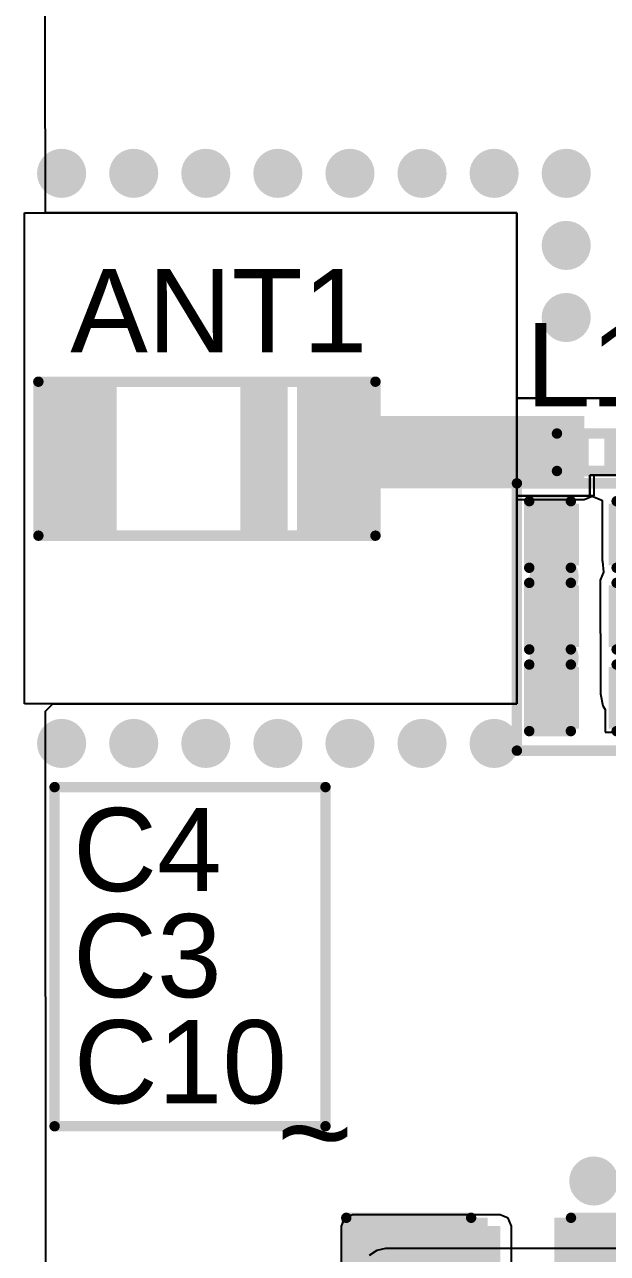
# Model space of a CAD drawing. Header units: millimetres. Extents: x -4.8 to 36.7, y -5.2 to 57.6.
# Drawn here: x -4.74 to 2.37, y 33.63 to 48.63 of the extents above; entities that cross this region are included whole.
import ezdxf

# ---------------------------------------------------------------- set-up
doc = ezdxf.new("R2010")
doc.units = ezdxf.units.MM
for name, color, linetype in [('BottomLayer', 5, 'Continuous'), ('TopLayer', 1, 'Continuous'), ('TopOverlay', 2, 'Continuous'), ('TopPaste', 8, 'Continuous'), ('TopSolder', 216, 'Continuous'), ('ViaHoleLayer', 16, 'Continuous')]:
    doc.layers.add(name, color=color, linetype=linetype)
doc.styles.add('Arial', font='', dxfattribs={"height": 0.2})
doc.styles.get('Arial').set_extended_font_data('Arial')

# ---------------------------------------------------------------- blocks, each defined once
blk = doc.blocks.new('IND_0201_29')
at = {"layer": 'TopLayer'}
for points in [[(-0.39999793, 0.1499997), (-0.14999843, 0.1499997), (-0.14999843, -0.1499997), (-0.39999793, -0.1499997)], [(0.15000097, 0.1499997), (0.4000004699999999, 0.1499997), (0.4000004699999999, -0.1499997), (0.15000097, -0.1499997)]]:
    blk.add_hatch(color=1, dxfattribs=at).paths.add_polyline_path(points)
at = {"layer": 'TopPaste'}
for points in [[(-0.39999793, 0.1499997), (-0.14999843, 0.1499997), (-0.14999843, -0.1499997), (-0.39999793, -0.1499997)], [(0.15000097, 0.1499997), (0.4000004699999999, 0.1499997), (0.4000004699999999, -0.1499997), (0.15000097, -0.1499997)]]:
    blk.add_hatch(color=8, dxfattribs=at).paths.add_polyline_path(points)
at = {"layer": 'TopSolder'}
for points in [[(-0.45499909, 0.20500086), (-0.09499727, 0.20500086), (-0.09499727, -0.20500086), (-0.45499909, -0.20500086)], [(0.09499981, 0.20500086), (0.45500163, 0.20500086), (0.45500163, -0.20500086), (0.09499981, -0.20500086)]]:
    blk.add_hatch(color=216, dxfattribs=at).paths.add_polyline_path(points)
at = {"layer": 'TopOverlay', "const_width": 0.127}
for points in [[(-0.4826, 0.2286), (0.4826, 0.2286)], [(-0.4826, -0.2286), (-0.4826, 0.2286)], [(0.4826, -0.2286), (0.4826, 0.2286)], [(-0.4826, -0.2286), (0.4826, -0.2286)]]:
    blk.add_lwpolyline(points, dxfattribs=at)
at = {"layer": 'TopOverlay', "const_width": 0.0635}
for points in [[(-0.51435, 0.2286, 1), (-0.4508499999999999, 0.2286, 1)], [(-0.51435, 0.2286, 1), (-0.4508499999999999, 0.2286, 1)], [(0.4508499999999999, 0.2286, 1), (0.51435, 0.2286, 1)], [(0.4508499999999999, 0.2286, 1), (0.51435, 0.2286, 1)], [(-0.51435, -0.2286, 1), (-0.4508499999999999, -0.2286, 1)], [(-0.51435, -0.2286, 1), (-0.4508499999999999, -0.2286, 1)], [(0.4508499999999999, -0.2286, 1), (0.51435, -0.2286, 1)], [(0.4508499999999999, -0.2286, 1), (0.51435, -0.2286, 1)]]:
    blk.add_lwpolyline(points, format="xyb", close=True, dxfattribs=at)
blk = doc.blocks.new('C___0402_53')
at = {"layer": 'TopLayer'}
for points in [[(-0.6985, -0.3175), (-0.6985, 0.3175), (-0.2412999999999999, 0.3175), (-0.2413, -0.3175)], [(0.2412999999999999, -0.3175), (0.2413, 0.3175), (0.6985, 0.3175), (0.6985, -0.3175)]]:
    blk.add_hatch(color=1, dxfattribs=at).paths.add_polyline_path(points)
at = {"layer": 'TopPaste'}
for points in [[(-0.6985, -0.3175), (-0.6985, 0.3175), (-0.2412999999999999, 0.3175), (-0.2413, -0.3175)], [(0.2412999999999999, -0.3175), (0.2413, 0.3175), (0.6985, 0.3175), (0.6985, -0.3175)]]:
    blk.add_hatch(color=8, dxfattribs=at).paths.add_polyline_path(points)
at = {"layer": 'TopSolder'}
for points in [[(-0.7584998799999999, -0.37749988), (-0.7584998799999999, 0.37749988), (-0.18130012, 0.37749988), (-0.18130012, -0.37749988)], [(0.18130012, -0.37749988), (0.18130012, 0.37749988), (0.7584998799999999, 0.37749988), (0.7584998799999999, -0.37749988)]]:
    blk.add_hatch(color=216, dxfattribs=at).paths.add_polyline_path(points)
at = {"layer": 'TopOverlay', "const_width": 0.127}
for points in [[(-0.7874, -0.4064), (-0.7874, 0.4064)], [(-0.7874, 0.4064), (-0.2794, 0.4064)], [(0.2794, 0.4064), (0.7874, 0.4064)], [(0.7874, -0.4064), (0.7874, 0.4064)], [(-0.7874, -0.4064), (-0.2794, -0.4064)], [(0.2794, -0.4064), (0.7874, -0.4064)]]:
    blk.add_lwpolyline(points, dxfattribs=at)
at = {"layer": 'TopOverlay', "const_width": 0.0635}
for points in [[(-0.8191499999999999, 0.4064, 1), (-0.7556499999999999, 0.4064, 1)], [(-0.8191499999999999, 0.4064, 1), (-0.7556499999999999, 0.4064, 1)], [(-0.31115, 0.4064, 1), (-0.24765, 0.4064, 1)], [(0.24765, 0.4064, 1), (0.31115, 0.4064, 1)], [(0.7556499999999999, 0.4064, 1), (0.8191499999999999, 0.4064, 1)], [(0.7556499999999999, 0.4064, 1), (0.8191499999999999, 0.4064, 1)], [(-0.8191499999999999, -0.4064, 1), (-0.7556499999999999, -0.4064, 1)], [(-0.8191499999999999, -0.4064, 1), (-0.7556499999999999, -0.4064, 1)], [(-0.31115, -0.4064, 1), (-0.24765, -0.4064, 1)], [(0.24765, -0.4064, 1), (0.31115, -0.4064, 1)], [(0.7556499999999999, -0.4064, 1), (0.8191499999999999, -0.4064, 1)], [(0.7556499999999999, -0.4064, 1), (0.8191499999999999, -0.4064, 1)]]:
    blk.add_lwpolyline(points, format="xyb", close=True, dxfattribs=at)
blk = doc.blocks.new('C___0402_54')
at = {"layer": 'TopLayer'}
for points in [[(-0.6985, -0.3175), (-0.6985, 0.3175), (-0.2412999999999999, 0.3175), (-0.2413, -0.3175)], [(0.2412999999999999, -0.3175), (0.2413, 0.3175), (0.6985, 0.3175), (0.6985, -0.3175)]]:
    blk.add_hatch(color=1, dxfattribs=at).paths.add_polyline_path(points)
at = {"layer": 'TopPaste'}
for points in [[(-0.6985, -0.3175), (-0.6985, 0.3175), (-0.2412999999999999, 0.3175), (-0.2413, -0.3175)], [(0.2412999999999999, -0.3175), (0.2413, 0.3175), (0.6985, 0.3175), (0.6985, -0.3175)]]:
    blk.add_hatch(color=8, dxfattribs=at).paths.add_polyline_path(points)
at = {"layer": 'TopSolder'}
for points in [[(-0.7584998799999999, -0.37749988), (-0.7584998799999999, 0.37749988), (-0.18130012, 0.37749988), (-0.18130012, -0.37749988)], [(0.18130012, -0.37749988), (0.18130012, 0.37749988), (0.7584998799999999, 0.37749988), (0.7584998799999999, -0.37749988)]]:
    blk.add_hatch(color=216, dxfattribs=at).paths.add_polyline_path(points)
at = {"layer": 'TopOverlay', "const_width": 0.127}
for points in [[(-0.7874, -0.4064), (-0.7874, 0.4064)], [(-0.7874, 0.4064), (-0.2794, 0.4064)], [(0.2794, 0.4064), (0.7874, 0.4064)], [(0.7874, -0.4064), (0.7874, 0.4064)], [(-0.7874, -0.4064), (-0.2794, -0.4064)], [(0.2794, -0.4064), (0.7874, -0.4064)]]:
    blk.add_lwpolyline(points, dxfattribs=at)
at = {"layer": 'TopOverlay', "const_width": 0.0635}
for points in [[(-0.8191499999999999, 0.4064, 1), (-0.7556499999999999, 0.4064, 1)], [(-0.8191499999999999, 0.4064, 1), (-0.7556499999999999, 0.4064, 1)], [(-0.31115, 0.4064, 1), (-0.24765, 0.4064, 1)], [(0.24765, 0.4064, 1), (0.31115, 0.4064, 1)], [(0.7556499999999999, 0.4064, 1), (0.8191499999999999, 0.4064, 1)], [(0.7556499999999999, 0.4064, 1), (0.8191499999999999, 0.4064, 1)], [(-0.8191499999999999, -0.4064, 1), (-0.7556499999999999, -0.4064, 1)], [(-0.8191499999999999, -0.4064, 1), (-0.7556499999999999, -0.4064, 1)], [(-0.31115, -0.4064, 1), (-0.24765, -0.4064, 1)], [(0.24765, -0.4064, 1), (0.31115, -0.4064, 1)], [(0.7556499999999999, -0.4064, 1), (0.8191499999999999, -0.4064, 1)], [(0.7556499999999999, -0.4064, 1), (0.8191499999999999, -0.4064, 1)]]:
    blk.add_lwpolyline(points, format="xyb", close=True, dxfattribs=at)
blk = doc.blocks.new('C___1206_55')
at = {"layer": 'TopLayer'}
for points in [[(-2.032, 0.889), (-0.508, 0.889), (-0.508, -0.889), (-2.032, -0.889)], [(0.508, 0.889), (2.032, 0.889), (2.032, -0.889), (0.508, -0.889)]]:
    blk.add_hatch(color=1, dxfattribs=at).paths.add_polyline_path(points)
at = {"layer": 'TopPaste'}
for points in [[(-2.032, 0.889), (-0.508, 0.889), (-0.508, -0.889), (-2.032, -0.889)], [(0.508, 0.889), (2.032, 0.889), (2.032, -0.889), (0.508, -0.889)]]:
    blk.add_hatch(color=8, dxfattribs=at).paths.add_polyline_path(points)
at = {"layer": 'TopSolder'}
for points in [[(-2.1336, 0.9905999999999999), (-0.4064, 0.9905999999999999), (-0.4064, -0.9905999999999999), (-2.1336, -0.9905999999999999)], [(0.4064, 0.9905999999999999), (2.1336, 0.9905999999999999), (2.1336, -0.9905999999999999), (0.4064, -0.9905999999999999)]]:
    blk.add_hatch(color=216, dxfattribs=at).paths.add_polyline_path(points)
at = {"layer": 'TopOverlay', "const_width": 0.127}
for points in [[(-0.6096, 0.9905999999999999), (-2.1336, 0.9905999999999999)], [(-2.1336, 0.9905999999999999), (-2.1336, -0.9905999999999999)], [(2.1336, 0.9905999999999999), (0.6096, 0.9905999999999999)], [(2.1336, 0.9905999999999999), (2.1336, -0.9905999999999999)], [(-0.6096, -0.9905999999999999), (-2.1336, -0.9905999999999999)], [(2.1336, -0.9905999999999999), (0.6096, -0.9905999999999999)]]:
    blk.add_lwpolyline(points, dxfattribs=at)
at = {"layer": 'TopOverlay', "const_width": 0.0635}
for points in [[(-2.16535, 0.9905999999999999, 1), (-2.10185, 0.9905999999999999, 1)], [(-2.16535, 0.9905999999999999, 1), (-2.10185, 0.9905999999999999, 1)], [(-0.64135, 0.9905999999999999, 1), (-0.57785, 0.9905999999999999, 1)], [(0.57785, 0.9905999999999999, 1), (0.64135, 0.9905999999999999, 1)], [(2.10185, 0.9905999999999999, 1), (2.16535, 0.9905999999999999, 1)], [(2.10185, 0.9905999999999999, 1), (2.16535, 0.9905999999999999, 1)], [(-2.16535, -0.9905999999999999, 1), (-2.10185, -0.9905999999999999, 1)], [(-2.16535, -0.9905999999999999, 1), (-2.10185, -0.9905999999999999, 1)], [(-0.64135, -0.9905999999999999, 1), (-0.57785, -0.9905999999999999, 1)], [(0.57785, -0.9905999999999999, 1), (0.64135, -0.9905999999999999, 1)], [(2.10185, -0.9905999999999999, 1), (2.16535, -0.9905999999999999, 1)], [(2.10185, -0.9905999999999999, 1), (2.16535, -0.9905999999999999, 1)]]:
    blk.add_lwpolyline(points, format="xyb", close=True, dxfattribs=at)
blk = doc.blocks.new('RFANT3216120A5T_57')
at = {"layer": 'TopLayer'}
for points in [[(-1.9500342, 0.8299958), (-1.1500358, 0.8299958), (-1.1500358, -0.8299958), (-1.9500342, -0.8299958)], [(1.1500358, 0.8299958), (1.9500342, 0.8299958), (1.9500342, -0.8299958), (1.1500358, -0.8299958)]]:
    blk.add_hatch(color=1, dxfattribs=at).paths.add_polyline_path(points)
at = {"layer": 'TopOverlay'}
blk.add_hatch(color=2, dxfattribs=at).paths.add_polyline_path([(-0.98542348, -0.9904018799999998), (-0.40670988, -0.9904018799999998), (-0.40670988, 0.96539812), (-0.98542348, 0.96539812)])
at = {"layer": 'TopPaste'}
for points in [[(-1.9500342, 0.8299958), (-1.1500358, 0.8299958), (-1.1500358, -0.8299958), (-1.9500342, -0.8299958)], [(1.1500358, 0.8299958), (1.9500342, 0.8299958), (1.9500342, -0.8299958), (1.1500358, -0.8299958)]]:
    blk.add_hatch(color=8, dxfattribs=at).paths.add_polyline_path(points)
at = {"layer": 'TopSolder'}
for points in [[(-2.0008342, 0.8807957999999999), (-1.0992358, 0.8807957999999999), (-1.0992358, -0.8807957999999999), (-2.0008342, -0.8807957999999999)], [(1.0992358, 0.8807957999999999), (2.0008342, 0.8807957999999999), (2.0008342, -0.8807957999999999), (1.0992358, -0.8807957999999999)]]:
    blk.add_hatch(color=216, dxfattribs=at).paths.add_polyline_path(points)
at = {"layer": 'TopOverlay', "const_width": 0.127}
for points in [[(-2.058035, 0.9397999999999999), (-2.058035, -0.9397999999999999)], [(2.056765, 0.9397999999999999), (-2.0574, 0.9397999999999999)], [(2.056765, 0.9397999999999999), (2.056765, -0.9397999999999999)], [(2.0574, -0.9397999999999999), (-2.058035, -0.9397999999999999)]]:
    blk.add_lwpolyline(points, dxfattribs=at)
at = {"layer": 'TopOverlay', "const_width": 0.0635}
for points in [[(-2.089785, 0.9397999999999999, 1), (-2.026285, 0.9397999999999999, 1)], [(-2.08915, 0.9397999999999999, 1), (-2.02565, 0.9397999999999999, 1)], [(2.025015, 0.9397999999999999, 1), (2.088515, 0.9397999999999999, 1)], [(2.025015, 0.9397999999999999, 1), (2.088515, 0.9397999999999999, 1)], [(-2.089785, -0.9397999999999999, 1), (-2.026285, -0.9397999999999999, 1)], [(-2.089785, -0.9397999999999999, 1), (-2.026285, -0.9397999999999999, 1)], [(2.025015, -0.9397999999999999, 1), (2.088515, -0.9397999999999999, 1)], [(2.02565, -0.9397999999999999, 1), (2.08915, -0.9397999999999999, 1)]]:
    blk.add_lwpolyline(points, format="xyb", close=True, dxfattribs=at)
blk = doc.blocks.new('C___0402_80')
at = {"layer": 'TopLayer'}
for points in [[(-0.6985, -0.3175), (-0.6985, 0.3175), (-0.2412999999999999, 0.3175), (-0.2413, -0.3175)], [(0.2412999999999999, -0.3175), (0.2413, 0.3175), (0.6985, 0.3175), (0.6985, -0.3175)]]:
    blk.add_hatch(color=1, dxfattribs=at).paths.add_polyline_path(points)
at = {"layer": 'TopPaste'}
for points in [[(-0.6985, -0.3175), (-0.6985, 0.3175), (-0.2412999999999999, 0.3175), (-0.2413, -0.3175)], [(0.2412999999999999, -0.3175), (0.2413, 0.3175), (0.6985, 0.3175), (0.6985, -0.3175)]]:
    blk.add_hatch(color=8, dxfattribs=at).paths.add_polyline_path(points)
at = {"layer": 'TopSolder'}
for points in [[(-0.7584998799999999, -0.37749988), (-0.7584998799999999, 0.37749988), (-0.18130012, 0.37749988), (-0.18130012, -0.37749988)], [(0.18130012, -0.37749988), (0.18130012, 0.37749988), (0.7584998799999999, 0.37749988), (0.7584998799999999, -0.37749988)]]:
    blk.add_hatch(color=216, dxfattribs=at).paths.add_polyline_path(points)
at = {"layer": 'TopOverlay', "const_width": 0.127}
for points in [[(-0.7874, -0.4064), (-0.7874, 0.4064)], [(-0.7874, 0.4064), (-0.2794, 0.4064)], [(0.2794, 0.4064), (0.7874, 0.4064)], [(0.7874, -0.4064), (0.7874, 0.4064)], [(-0.7874, -0.4064), (-0.2794, -0.4064)], [(0.2794, -0.4064), (0.7874, -0.4064)]]:
    blk.add_lwpolyline(points, dxfattribs=at)
at = {"layer": 'TopOverlay', "const_width": 0.0635}
for points in [[(-0.8191499999999999, 0.4064, 1), (-0.7556499999999999, 0.4064, 1)], [(-0.8191499999999999, 0.4064, 1), (-0.7556499999999999, 0.4064, 1)], [(-0.31115, 0.4064, 1), (-0.24765, 0.4064, 1)], [(0.24765, 0.4064, 1), (0.31115, 0.4064, 1)], [(0.7556499999999999, 0.4064, 1), (0.8191499999999999, 0.4064, 1)], [(0.7556499999999999, 0.4064, 1), (0.8191499999999999, 0.4064, 1)], [(-0.8191499999999999, -0.4064, 1), (-0.7556499999999999, -0.4064, 1)], [(-0.8191499999999999, -0.4064, 1), (-0.7556499999999999, -0.4064, 1)], [(-0.31115, -0.4064, 1), (-0.24765, -0.4064, 1)], [(0.24765, -0.4064, 1), (0.31115, -0.4064, 1)], [(0.7556499999999999, -0.4064, 1), (0.8191499999999999, -0.4064, 1)], [(0.7556499999999999, -0.4064, 1), (0.8191499999999999, -0.4064, 1)]]:
    blk.add_lwpolyline(points, format="xyb", close=True, dxfattribs=at)

msp = doc.modelspace()

# ---------------------------------------------------------------- hatches: boundary and pattern name
at = {"layer": 'BottomLayer'}
h = msp.add_hatch(color=5, dxfattribs=at)
edge = h.paths.add_edge_path()
edge.add_arc((-4.287799399999999, 46.8122), 0.2999994, 0, 360)
h = msp.add_hatch(color=5, dxfattribs=at)
edge = h.paths.add_edge_path()
edge.add_arc((-3.40783418, 46.8122), 0.2999994, 0, 360)
h = msp.add_hatch(color=5, dxfattribs=at)
edge = h.paths.add_edge_path()
edge.add_arc((-2.52786896, 46.8122), 0.2999994, 0, 360)
h = msp.add_hatch(color=5, dxfattribs=at)
edge = h.paths.add_edge_path()
edge.add_arc((-1.64790374, 46.8122), 0.2999994, 0, 360)
h = msp.add_hatch(color=5, dxfattribs=at)
edge = h.paths.add_edge_path()
edge.add_arc((-0.76793852, 46.8122), 0.2999994, 0, 360)
h = msp.add_hatch(color=5, dxfattribs=at)
edge = h.paths.add_edge_path()
edge.add_arc((0.1120267, 46.8122), 0.2999994, 0, 360)
h = msp.add_hatch(color=5, dxfattribs=at)
edge = h.paths.add_edge_path()
edge.add_arc((0.9919919199999999, 46.8122), 0.2999994, 0, 360)
h = msp.add_hatch(color=5, dxfattribs=at)
edge = h.paths.add_edge_path()
edge.add_arc((1.87195714, 46.8122), 0.2999994, 0, 360)
h = msp.add_hatch(color=5, dxfattribs=at)
edge = h.paths.add_edge_path()
edge.add_arc((1.87195714, 45.93223477999999), 0.2999994, 0, 360)
h = msp.add_hatch(color=5, dxfattribs=at)
edge = h.paths.add_edge_path()
edge.add_arc((1.87195714, 45.05226956), 0.2999994, 0, 360)
h = msp.add_hatch(color=5, dxfattribs=at)
edge = h.paths.add_edge_path()
edge.add_arc((1.7254474, 41.88886466), 0.2999994, 0, 360)
h = msp.add_hatch(color=5, dxfattribs=at)
edge = h.paths.add_edge_path()
edge.add_arc((1.7254474, 40.89172416), 0.2999994, 0, 360)
h = msp.add_hatch(color=5, dxfattribs=at)
edge = h.paths.add_edge_path()
edge.add_arc((-4.287799399999999, 39.8526), 0.2999994, 0, 360)
h = msp.add_hatch(color=5, dxfattribs=at)
edge = h.paths.add_edge_path()
edge.add_arc((-3.40783418, 39.8526), 0.2999994, 0, 360)
h = msp.add_hatch(color=5, dxfattribs=at)
edge = h.paths.add_edge_path()
edge.add_arc((-2.52786896, 39.8526), 0.2999994, 0, 360)
h = msp.add_hatch(color=5, dxfattribs=at)
edge = h.paths.add_edge_path()
edge.add_arc((-1.64790374, 39.8526), 0.2999994, 0, 360)
h = msp.add_hatch(color=5, dxfattribs=at)
edge = h.paths.add_edge_path()
edge.add_arc((-0.76793852, 39.8526), 0.2999994, 0, 360)
h = msp.add_hatch(color=5, dxfattribs=at)
edge = h.paths.add_edge_path()
edge.add_arc((0.1120267, 39.8526), 0.2999994, 0, 360)
h = msp.add_hatch(color=5, dxfattribs=at)
edge = h.paths.add_edge_path()
edge.add_arc((0.9919919199999999, 39.8526), 0.2999994, 0, 360)
h = msp.add_hatch(color=5, dxfattribs=at)
edge = h.paths.add_edge_path()
edge.add_arc((2.20820996, 34.5104085), 0.2999994, 0, 360)
at = {"layer": 'TopLayer'}
h = msp.add_hatch(color=1, dxfattribs=at)
edge = h.paths.add_edge_path()
edge.add_arc((-4.287799399999999, 46.8122), 0.2999994, 0, 360)
h = msp.add_hatch(color=1, dxfattribs=at)
edge = h.paths.add_edge_path()
edge.add_arc((-3.40783418, 46.8122), 0.2999994, 0, 360)
h = msp.add_hatch(color=1, dxfattribs=at)
edge = h.paths.add_edge_path()
edge.add_arc((-2.52786896, 46.8122), 0.2999994, 0, 360)
h = msp.add_hatch(color=1, dxfattribs=at)
edge = h.paths.add_edge_path()
edge.add_arc((-1.64790374, 46.8122), 0.2999994, 0, 360)
h = msp.add_hatch(color=1, dxfattribs=at)
edge = h.paths.add_edge_path()
edge.add_arc((-0.76793852, 46.8122), 0.2999994, 0, 360)
h = msp.add_hatch(color=1, dxfattribs=at)
edge = h.paths.add_edge_path()
edge.add_arc((0.1120267, 46.8122), 0.2999994, 0, 360)
h = msp.add_hatch(color=1, dxfattribs=at)
edge = h.paths.add_edge_path()
edge.add_arc((0.9919919199999999, 46.8122), 0.2999994, 0, 360)
h = msp.add_hatch(color=1, dxfattribs=at)
edge = h.paths.add_edge_path()
edge.add_arc((1.87195714, 46.8122), 0.2999994, 0, 360)
h = msp.add_hatch(color=1, dxfattribs=at)
edge = h.paths.add_edge_path()
edge.add_arc((1.87195714, 45.93223477999999), 0.2999994, 0, 360)
h = msp.add_hatch(color=1, dxfattribs=at)
edge = h.paths.add_edge_path()
edge.add_arc((1.87195714, 45.05226956), 0.2999994, 0, 360)
for points in [[(-1.3645642, 42.96833672), (2.09174588, 42.96833672), (2.09174588, 43.84833496), (-1.3645642, 43.84833496)], [(-0.7366, 29.9466), (1.0668, 29.9466), (1.0668, 33.95979999999999), (-0.7366, 33.95979999999999)]]:
    msp.add_hatch(color=1, dxfattribs=at).paths.add_polyline_path(points)
h = msp.add_hatch(color=1, dxfattribs=at)
edge = h.paths.add_edge_path()
edge.add_arc((1.7254474, 41.88886466), 0.2999994, 0, 360)
h = msp.add_hatch(color=1, dxfattribs=at)
edge = h.paths.add_edge_path()
edge.add_arc((1.7254474, 40.89172416), 0.2999994, 0, 360)
h = msp.add_hatch(color=1, dxfattribs=at)
edge = h.paths.add_edge_path()
edge.add_arc((-4.287799399999999, 39.8526), 0.2999994, 0, 360)
h = msp.add_hatch(color=1, dxfattribs=at)
edge = h.paths.add_edge_path()
edge.add_arc((-3.40783418, 39.8526), 0.2999994, 0, 360)
h = msp.add_hatch(color=1, dxfattribs=at)
edge = h.paths.add_edge_path()
edge.add_arc((-2.52786896, 39.8526), 0.2999994, 0, 360)
h = msp.add_hatch(color=1, dxfattribs=at)
edge = h.paths.add_edge_path()
edge.add_arc((-1.64790374, 39.8526), 0.2999994, 0, 360)
h = msp.add_hatch(color=1, dxfattribs=at)
edge = h.paths.add_edge_path()
edge.add_arc((-0.76793852, 39.8526), 0.2999994, 0, 360)
h = msp.add_hatch(color=1, dxfattribs=at)
edge = h.paths.add_edge_path()
edge.add_arc((0.1120267, 39.8526), 0.2999994, 0, 360)
h = msp.add_hatch(color=1, dxfattribs=at)
edge = h.paths.add_edge_path()
edge.add_arc((0.9919919199999999, 39.8526), 0.2999994, 0, 360)
h = msp.add_hatch(color=1, dxfattribs=at)
edge = h.paths.add_edge_path()
edge.add_arc((2.20820996, 34.5104085), 0.2999994, 0, 360)
at = {"layer": 'ViaHoleLayer'}
h = msp.add_hatch(color=16, dxfattribs=at)
edge = h.paths.add_edge_path()
edge.add_arc((-4.287799399999999, 46.8122), 0.1499997, 0, 360)
h = msp.add_hatch(color=16, dxfattribs=at)
edge = h.paths.add_edge_path()
edge.add_arc((-3.40783418, 46.8122), 0.1499997, 0, 360)
h = msp.add_hatch(color=16, dxfattribs=at)
edge = h.paths.add_edge_path()
edge.add_arc((-2.52786896, 46.8122), 0.1499997, 0, 360)
h = msp.add_hatch(color=16, dxfattribs=at)
edge = h.paths.add_edge_path()
edge.add_arc((-1.64790374, 46.8122), 0.1499997, 0, 360)
h = msp.add_hatch(color=16, dxfattribs=at)
edge = h.paths.add_edge_path()
edge.add_arc((-0.76793852, 46.8122), 0.1499997, 0, 360)
h = msp.add_hatch(color=16, dxfattribs=at)
edge = h.paths.add_edge_path()
edge.add_arc((0.1120267, 46.8122), 0.1499997, 0, 360)
h = msp.add_hatch(color=16, dxfattribs=at)
edge = h.paths.add_edge_path()
edge.add_arc((0.9919919199999999, 46.8122), 0.1499997, 0, 360)
h = msp.add_hatch(color=16, dxfattribs=at)
edge = h.paths.add_edge_path()
edge.add_arc((1.87195714, 46.8122), 0.1499997, 0, 360)
h = msp.add_hatch(color=16, dxfattribs=at)
edge = h.paths.add_edge_path()
edge.add_arc((1.87195714, 45.93223477999999), 0.1499997, 0, 360)
h = msp.add_hatch(color=16, dxfattribs=at)
edge = h.paths.add_edge_path()
edge.add_arc((1.87195714, 45.05226956), 0.1499997, 0, 360)
h = msp.add_hatch(color=16, dxfattribs=at)
edge = h.paths.add_edge_path()
edge.add_arc((1.7254474, 41.88886466), 0.1499997, 0, 360)
h = msp.add_hatch(color=16, dxfattribs=at)
edge = h.paths.add_edge_path()
edge.add_arc((1.7254474, 40.89172416), 0.1499997, 0, 360)
h = msp.add_hatch(color=16, dxfattribs=at)
edge = h.paths.add_edge_path()
edge.add_arc((-4.287799399999999, 39.8526), 0.1499997, 0, 360)
h = msp.add_hatch(color=16, dxfattribs=at)
edge = h.paths.add_edge_path()
edge.add_arc((-3.40783418, 39.8526), 0.1499997, 0, 360)
h = msp.add_hatch(color=16, dxfattribs=at)
edge = h.paths.add_edge_path()
edge.add_arc((-2.52786896, 39.8526), 0.1499997, 0, 360)
h = msp.add_hatch(color=16, dxfattribs=at)
edge = h.paths.add_edge_path()
edge.add_arc((-1.64790374, 39.8526), 0.1499997, 0, 360)
h = msp.add_hatch(color=16, dxfattribs=at)
edge = h.paths.add_edge_path()
edge.add_arc((-0.76793852, 39.8526), 0.1499997, 0, 360)
h = msp.add_hatch(color=16, dxfattribs=at)
edge = h.paths.add_edge_path()
edge.add_arc((0.1120267, 39.8526), 0.1499997, 0, 360)
h = msp.add_hatch(color=16, dxfattribs=at)
edge = h.paths.add_edge_path()
edge.add_arc((0.9919919199999999, 39.8526), 0.1499997, 0, 360)
h = msp.add_hatch(color=16, dxfattribs=at)
edge = h.paths.add_edge_path()
edge.add_arc((2.20820996, 34.5104085), 0.1499997, 0, 360)

# ---------------------------------------------------------------- linework, layer by layer
at = {"layer": 'BottomLayer'}
for p, q in [((-4.48709034, 48.387), (-4.48709034, 49.63799826)), ((-4.48638422, 46.3296), (-4.48709034, 48.387)), ((-4.7390685, 40.3352), (-4.74000576, 46.3296)), ((-4.74000576, 46.3296), (1.27, 46.3296)), ((1.27, 46.3296), (-4.48638422, 46.3296)), ((1.27, 46.3296), (1.27, 40.3352)), ((1.27, 44.069), (1.27, 46.3296)), ((1.27, 42.8752), (1.27, 44.069)), ((1.27, 44.069), (6.324599999999999, 44.069)), ((6.31713494, 44.069), (1.27, 44.069)), ((4.2164, 43.1292), (2.159, 43.1292)), ((2.159, 43.1292), (2.159, 42.8752)), ((2.159, 42.8752), (2.159, 43.1292)), ((2.159, 43.1292), (6.31713494, 43.1292)), ((2.159, 42.8752), (1.27, 42.8752)), ((1.27, 40.3352), (1.27, 42.8752)), ((1.27, 42.8752), (2.159, 42.8752)), ((1.27, 40.3352), (-4.7390685, 40.3352)), ((-4.48430142, 40.24538052), (-4.39451242, 40.3352)), ((-4.48096132, 30.50366264), (-4.48430142, 40.24538052)), ((-4.39451242, 40.3352), (1.27, 40.3352)), ((-0.4414393, 33.66418972), (-0.53385974, 33.60243724)), ((-0.3324225, 33.68587369999999), (-0.4414393, 33.66418972)), ((9.660999219999999, 33.68587369999999), (-0.3324225, 33.68587369999999))]:
    msp.add_line(p, q, dxfattribs=at)
at = {"layer": 'TopLayer'}
for p, q in [((-4.48709034, 48.387), (-4.48709034, 49.63799826)), ((-4.48638422, 46.3296), (-4.48709034, 48.387)), ((-4.7390685, 40.3352), (-4.74000576, 46.3296)), ((-4.74000576, 46.3296), (1.27, 46.3296)), ((1.27, 46.3296), (-4.48638422, 46.3296)), ((1.27, 46.3296), (1.27, 40.3352)), ((1.27, 44.069), (1.27, 46.3296)), ((1.27, 42.8752), (1.27, 44.069)), ((1.27, 44.069), (6.32956824, 44.069)), ((6.211923059999999, 44.069), (1.27, 44.069)), ((4.318000000000001, 43.1292), (2.2080474, 43.1292)), ((2.2080474, 43.1292), (2.2080474, 42.8752)), ((2.2080474, 42.8752), (1.27, 42.8752)), ((1.27, 40.3352), (1.27, 42.83087191999999)), ((1.27, 42.83087191999999), (2.09174842, 42.83087191999999)), ((2.09174842, 42.83087191999999), (2.18894914, 42.87113346)), ((2.18894914, 42.87113346), (2.30612696, 42.82237308)), ((2.30612696, 42.82237308), (2.3118826, 42.81927427999999)), ((2.3118826, 42.81927427999999), (2.3118826, 42.08590516)), ((2.3118826, 42.08590516), (2.31626156, 42.07533367999999)), ((2.31626156, 42.07533367999999), (2.32674414, 41.9422072)), ((2.32674414, 41.9422072), (2.2864826, 41.84500648)), ((2.2864826, 41.84500648), (2.2864826, 41.1988)), ((2.2864826, 41.1988), (2.28948234, 41.19155846)), ((2.28948234, 41.19155846), (2.28948234, 40.45992416)), ((2.28948234, 40.45992416), (2.31905302, 40.31126558)), ((1.27, 40.3352), (-4.7390685, 40.3352)), ((-4.48430142, 40.24538052), (-4.39451242, 40.3352)), ((-4.48096132, 30.50366264), (-4.48430142, 40.24538052)), ((-4.39451242, 40.3352), (1.27, 40.3352)), ((2.31905302, 40.31126558), (2.3477474, 40.2683218)), ((2.3477474, 40.2683218), (2.3477474, 39.99002416)), ((2.3477474, 39.99002416), (2.95462198, 39.99002416)), ((-0.8338032599999999, 34.05700325999999), (-0.8740647999999999, 33.95979999999999)), ((-0.7366, 34.0972648), (-0.8338032599999999, 34.05700325999999)), ((1.0668, 34.0972648), (-0.7366, 34.0972648)), ((1.16400326, 34.05700325999999), (1.0668, 34.0972648)), ((1.2042648, 33.95979999999999), (1.16400326, 34.05700325999999)), ((-0.8740647999999999, 33.95979999999999), (-0.8740647999999999, 30.50489708)), ((1.2042648, 30.63590266), (1.2042648, 33.95979999999999))]:
    msp.add_line(p, q, dxfattribs=at)
at = {"layer": 'TopLayer', "const_width": 0.3048}
msp.add_lwpolyline([(-0.964565, 43.4048027), (-0.9621646999999999, 43.407203)], dxfattribs=at)
at = {"layer": 'TopLayer', "const_width": 0.1524}
for points in [[(-1.040765, 43.4048027, 1), (-0.888365, 43.4048027, 1)], [(-1.0383647, 43.407203, 1), (-0.8859647, 43.407203, 1)]]:
    msp.add_lwpolyline(points, format="xyb", close=True, dxfattribs=at)
at = {"layer": 'TopOverlay', "const_width": 0.127}
for points in [[(1.27, 39.76454328), (1.27, 43.0276)], [(1.27, 43.0276), (3.1496, 43.0276)], [(1.27, 39.76454328), (3.1496, 39.76454328)], [(-4.37340756, 35.17899999999999), (-4.37340756, 39.3192)], [(-4.37340756, 39.3192), (-1.0668, 39.3192)], [(-1.0668, 35.17899999999999), (-1.0668, 39.3192)], [(-4.37340756, 35.17899999999999), (-1.0668, 35.17899999999999)]]:
    msp.add_lwpolyline(points, dxfattribs=at)
at = {"layer": 'TopOverlay', "const_width": 0.0635}
for points in [[(1.23825, 43.0276, 1), (1.30175, 43.0276, 1)], [(1.23825, 43.0276, 1), (1.30175, 43.0276, 1)], [(1.23825, 39.76454328, 1), (1.30175, 39.76454328, 1)], [(1.23825, 39.76454328, 1), (1.30175, 39.76454328, 1)], [(-4.40515756, 39.3192, 1), (-4.34165756, 39.3192, 1)], [(-4.40515756, 39.3192, 1), (-4.34165756, 39.3192, 1)], [(-1.09855, 39.3192, 1), (-1.03505, 39.3192, 1)], [(-1.09855, 39.3192, 1), (-1.03505, 39.3192, 1)], [(-4.40515756, 35.17899999999999, 1), (-4.34165756, 35.17899999999999, 1)], [(-4.40515756, 35.17899999999999, 1), (-4.34165756, 35.17899999999999, 1)], [(-1.09855, 35.17899999999999, 1), (-1.03505, 35.17899999999999, 1)], [(-1.09855, 35.17899999999999, 1), (-1.03505, 35.17899999999999, 1)]]:
    msp.add_lwpolyline(points, format="xyb", close=True, dxfattribs=at)

# ---------------------------------------------------------------- block references
at = {"rotation": 180}
for name, p in [('RFANT3216120A5T_57', (-2.5146, 43.3286027)), ('C___1206_55', (1.3208, 33.0708))]:
    msp.add_blockref(name, p, dxfattribs=at)
for name, p in [('IND_0201_29', (2.24174558, 43.407203)), ('C___0402_53', (2.2080474, 42.40340516)), ('C___0402_54', (2.2080474, 41.40626466)), ('C___0402_80', (2.2080474, 40.40912416))]:
    msp.add_blockref(name, p)

# ---------------------------------------------------------------- texts
at = {"layer": 'TopOverlay', "style": 'Arial'}
for s, height, p in [('ANT1', 1.016, (-4.181985539999999, 44.6279651)), ('L1', 1.016, (1.3802868, 43.96756509999999)), ('C4', 1.016, (-4.1483915, 38.0493651)), ('C3', 1.016, (-4.1483915, 36.7539651)), ('C10', 1.016, (-4.13978852, 35.45856509999999)), ('~', 1.143, (-1.66168832, 34.5403424))]:
    msp.add_text(s, height=height, dxfattribs=at).set_placement(p)

doc.saveas('drawing.dxf')
